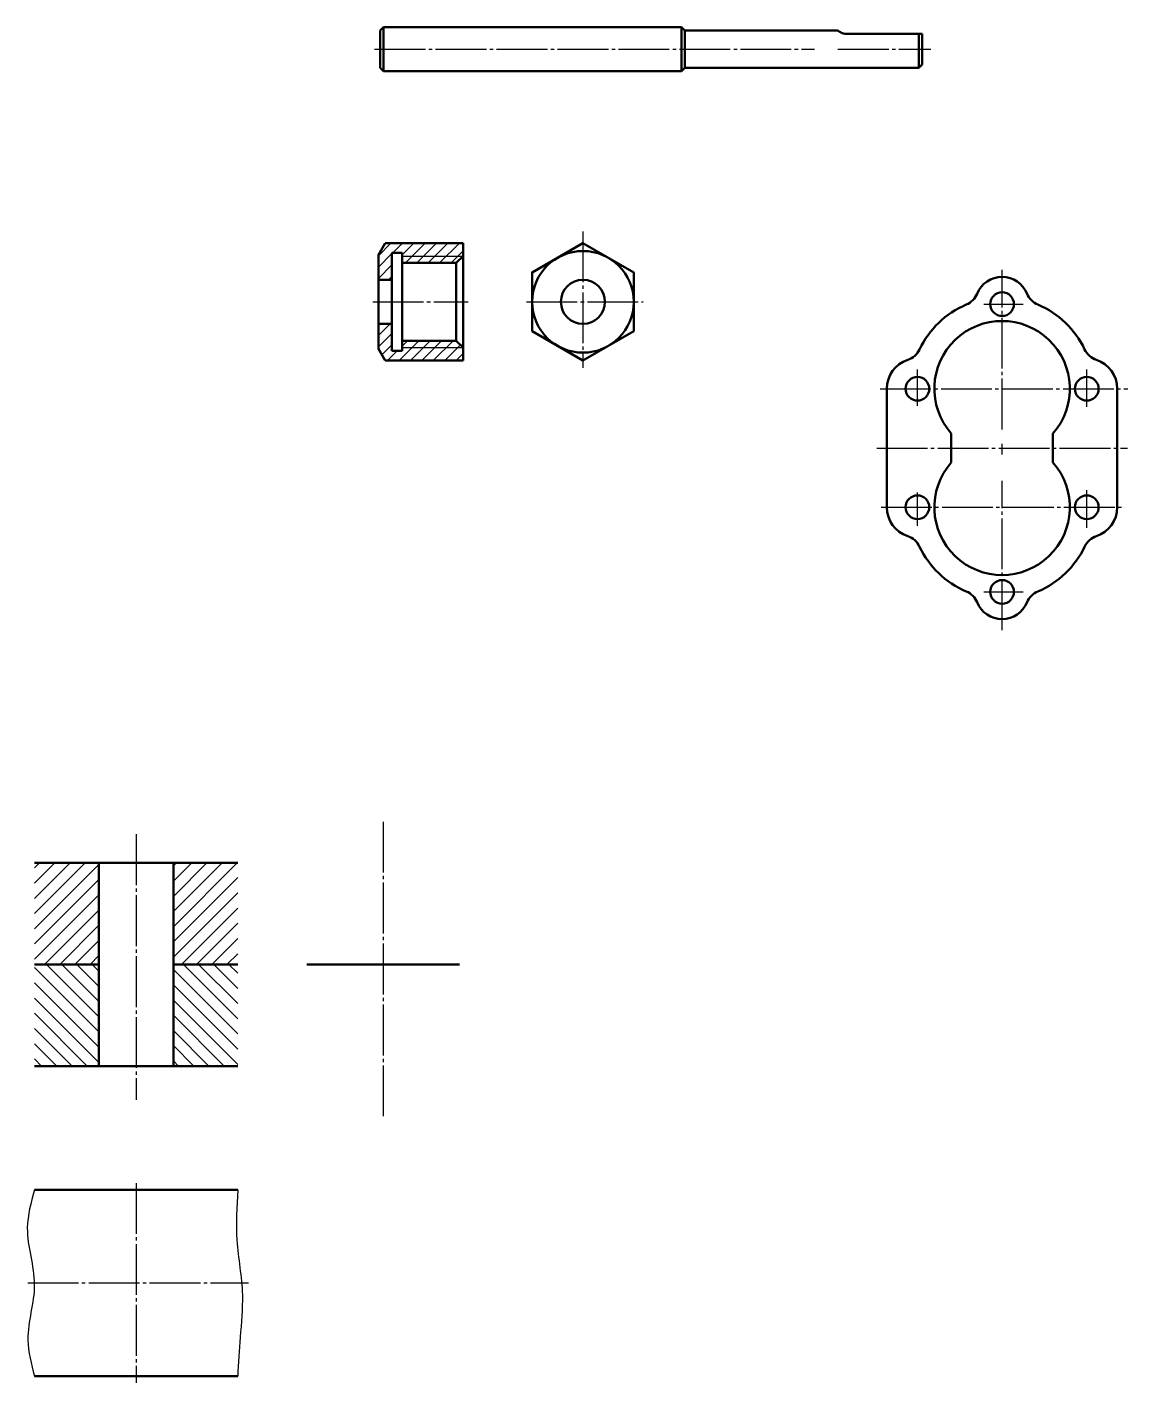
# Model space of a CAD drawing. Header units: millimetres. Extents: x -523 to 2676, y -549 to 1097.
# Drawn here: x 189.4 to 514.4, y 131.7 to 532.1 of the extents above; entities that cross this region are included whole.
import ezdxf

# ---------------------------------------------------------------- set-up
doc = ezdxf.new("R2010")
doc.units = ezdxf.units.MM
doc.linetypes.add('myCENTER', pattern=[18, 15, -1, 1, -1])
for name, color, linetype, lineweight in [('中心线', 7, 'myCENTER', 25), ('剖面线', 7, 'Continuous', 25), ('粗实线', 7, 'Continuous', 50), ('细实线', 7, 'Continuous', 25)]:
    doc.layers.add(name, color=color, linetype=linetype, lineweight=lineweight)

msp = doc.modelspace()

# ---------------------------------------------------------------- hatches: boundary and pattern name
at = {"layer": '剖面线'}
h = msp.add_hatch(dxfattribs=at)
h.set_pattern_fill('ANSI31', color=256, scale=0.75, style=0)
h.set_pattern_definition([(45, (-620.8495, 675.3897), (-1.683798, 1.683798), [])])
h.paths.add_polyline_path([(295.132, 468.288), (293.132, 464.824), (293.132, 457.468), (297.132, 457.468), (297.132, 465.468), (300.132, 465.468), (300.132, 464.468), (318.132, 464.468), (318.132, 468.288)])
h.paths.add_polyline_path([(300.132, 464.468), (300.132, 462.468), (316.132, 462.468), (318.132, 464.468)])
h.paths.add_polyline_path([(297.132, 444.468), (293.132, 444.468), (293.132, 437.111), (295.132, 433.647), (318.132, 433.647), (318.132, 437.468), (300.132, 437.468), (300.132, 436.468), (297.132, 436.468)])
h.paths.add_polyline_path([(318.132, 437.468), (316.132, 439.468), (300.132, 439.468), (300.132, 437.468)], flags=17)
h = msp.add_hatch(dxfattribs=at)
h.set_pattern_fill('ANSI31', color=256, style=0)
h.set_pattern_definition([(45, (-932.192, -534.6574), (-2.245064, 2.245064), [])])
h.paths.add_polyline_path([(210.59, 285.307), (191.59, 285.307), (191.59, 255.307), (210.59, 255.307)])
h.paths.add_polyline_path([(251.59, 285.307), (232.59, 285.307), (232.59, 255.307), (251.59, 255.307)])
h = msp.add_hatch(dxfattribs=at)
h.set_pattern_fill('ANSI31', color=256, angle=90, style=0)
h.set_pattern_definition([(135, (-932.192, -534.6574), (-2.245064, -2.245064), [])])
h.paths.add_polyline_path([(251.59, 255.307), (232.59, 255.307), (232.59, 225.307), (251.59, 225.307)])
h.paths.add_polyline_path([(210.59, 255.307), (191.59, 255.307), (191.59, 225.307), (210.59, 225.307)])

# ---------------------------------------------------------------- linework, layer by layer
at = {"layer": '中心线'}
for p, q in [((292.018, 525.585), (421.876, 525.585)), ((428.793, 525.585), (456.239, 525.585)), ((353.508, 471.763), (353.508, 431.426)), ((477.262, 413.278), (477.262, 460.439)), ((291.461, 450.968), (319.604, 450.968)), ((336.839, 450.968), (371.308, 450.968)), ((471.874, 450.3), (483.5, 450.3)), ((452.262, 420.253), (452.262, 430.986)), ((502.262, 419.921), (502.262, 430.986)), ((441.252, 425.3), (514.406, 425.3)), ((477.262, 405.929), (477.262, 408.992)), ((440.262, 407.8), (514.262, 407.8)), ((477.262, 354.024), (477.262, 398.091)), ((452.262, 384.808), (452.262, 394.708)), ((502.262, 384.241), (502.262, 395.371)), ((441.535, 390.3), (513.555, 390.3)), ((471.874, 365.3), (483.5, 365.3)), ((294.545, 297.458), (294.545, 209.758)), ((221.59, 293.726), (221.59, 215.356)), ((221.59, 190.742), (221.59, 131.742)), ((189.59, 161.242), (254.74, 161.242))]:
    msp.add_line(p, q, dxfattribs=at)
at = {"layer": '粗实线'}
for p, q in [((294.639, 532.085), (293.639, 531.085)), ((293.639, 531.085), (293.639, 520.085)), ((294.639, 532.085), (294.639, 519.085)), ((294.639, 532.085), (382.639, 532.085)), ((383.639, 531.085), (382.639, 532.085)), ((382.639, 532.085), (382.639, 519.085)), ((383.639, 531.085), (383.639, 520.085)), ((383.639, 531.085), (428.639, 531.085)), ((431.639, 530.085), (453.639, 530.085)), ((452.639, 530.085), (452.639, 520.085)), ((453.639, 530.085), (453.639, 521.085)), ((452.639, 520.085), (453.639, 521.085)), ((293.639, 520.085), (294.639, 519.085)), ((294.639, 519.085), (382.639, 519.085)), ((382.639, 519.085), (383.639, 520.085)), ((383.639, 520.085), (452.639, 520.085)), ((295.132, 468.288), (293.132, 464.824)), ((293.132, 464.824), (293.132, 437.111)), ((318.132, 468.288), (295.132, 468.288)), ((297.132, 465.468), (297.132, 436.468)), ((297.132, 465.468), (300.132, 465.468)), ((300.132, 465.468), (300.132, 436.468)), ((318.132, 464.468), (316.132, 462.468)), ((318.132, 468.288), (318.132, 433.647)), ((300.132, 462.468), (316.132, 462.468)), ((316.132, 462.468), (316.132, 439.468)), ((293.132, 457.468), (297.132, 457.468)), ((293.132, 444.468), (297.132, 444.468)), ((295.132, 433.647), (293.132, 437.111)), ((297.132, 436.468), (300.132, 436.468)), ((300.132, 439.468), (316.132, 439.468)), ((318.132, 437.468), (316.132, 439.468)), ((318.132, 433.647), (295.132, 433.647)), ((443.262, 390.3), (443.262, 425.3)), ((511.262, 390.3), (511.262, 425.3)), ((462.262, 403.529), (462.262, 412.071)), ((492.262, 403.529), (492.262, 412.071)), ((191.59, 285.307), (251.59, 285.307)), ((210.59, 285.307), (210.59, 225.307)), ((232.59, 285.307), (232.59, 225.307)), ((191.59, 255.307), (210.59, 255.307)), ((232.59, 255.307), (251.59, 255.307)), ((294.545, 255.307), (272.045, 255.307)), ((294.545, 255.307), (317.045, 255.307)), ((191.59, 225.307), (251.59, 225.307)), ((191.59, 188.742), (251.59, 188.742)), ((191.59, 133.742), (251.59, 133.742))]:
    msp.add_line(p, q, dxfattribs=at)
msp.add_lwpolyline([(338.508, 442.307), (353.508, 433.647), (368.508, 442.307), (368.508, 459.628), (353.508, 468.288), (338.508, 459.628)], close=True, dxfattribs=at)
for centre, radius in [((353.508, 450.968), 15), ((353.508, 450.968), 6.5), ((477.262, 450.3), 3.5), ((452.262, 425.3), 3.5), ((502.262, 425.3), 3.5), ((452.262, 390.3), 3.5), ((502.262, 390.3), 3.5), ((477.262, 365.3), 3.5)]:
    msp.add_circle(centre, radius, dxfattribs=at)
for centre, radius, start, end in [((431.639, 535.085), 5, 233.1301, 270), ((477.262, 450.3), 8, 22.51077, 157.48923), ((464.328, 455.66), 6, 293.07392, 337.48923), ((490.195, 455.66), 6, 202.51077, 246.92608), ((477.262, 425.3), 27, 113.07392, 154.47858), ((477.262, 425.3), 27, 25.52142, 66.92608), ((477.262, 425.3), 20, 318.59038, 221.40962), ((447.482, 439.518), 6, 288.58231, 334.47858), ((507.042, 439.518), 6, 205.52142, 251.41769), ((452.262, 425.3), 9, 108.58231, 180), ((502.262, 425.3), 9, 360, 71.41769), ((477.262, 390.3), 20, 138.59038, 41.40962), ((452.262, 390.3), 9, 180, 251.41769), ((502.262, 390.3), 9, 288.58231, 0), ((447.482, 376.082), 6, 25.52142, 71.41769), ((507.042, 376.082), 6, 108.58231, 154.47858), ((477.262, 390.3), 27, 205.52142, 246.92608), ((477.262, 390.3), 27, 293.07392, 334.47858), ((464.328, 359.94), 6, 22.51077, 66.92608), ((490.195, 359.94), 6, 113.07392, 157.48923), ((477.262, 365.3), 8, 202.51077, 337.48923)]:
    msp.add_arc(centre, radius, start, end, dxfattribs=at)
at = {"layer": '细实线'}
for p, q in [((300.132, 464.468), (318.132, 464.468)), ((300.132, 437.468), (318.132, 437.468))]:
    msp.add_line(p, q, dxfattribs=at)
for points in [[(191.59, 188.742), (189.474, 177.512), (191.532, 160.746), (189.632, 144.454), (191.59, 133.742)], [(251.59, 188.742), (251.37, 173.874), (252.953, 157.74), (252.32, 145.245), (251.59, 133.742)]]:
    msp.add_spline(points, degree=3, dxfattribs=at)

doc.saveas('drawing.dxf')
